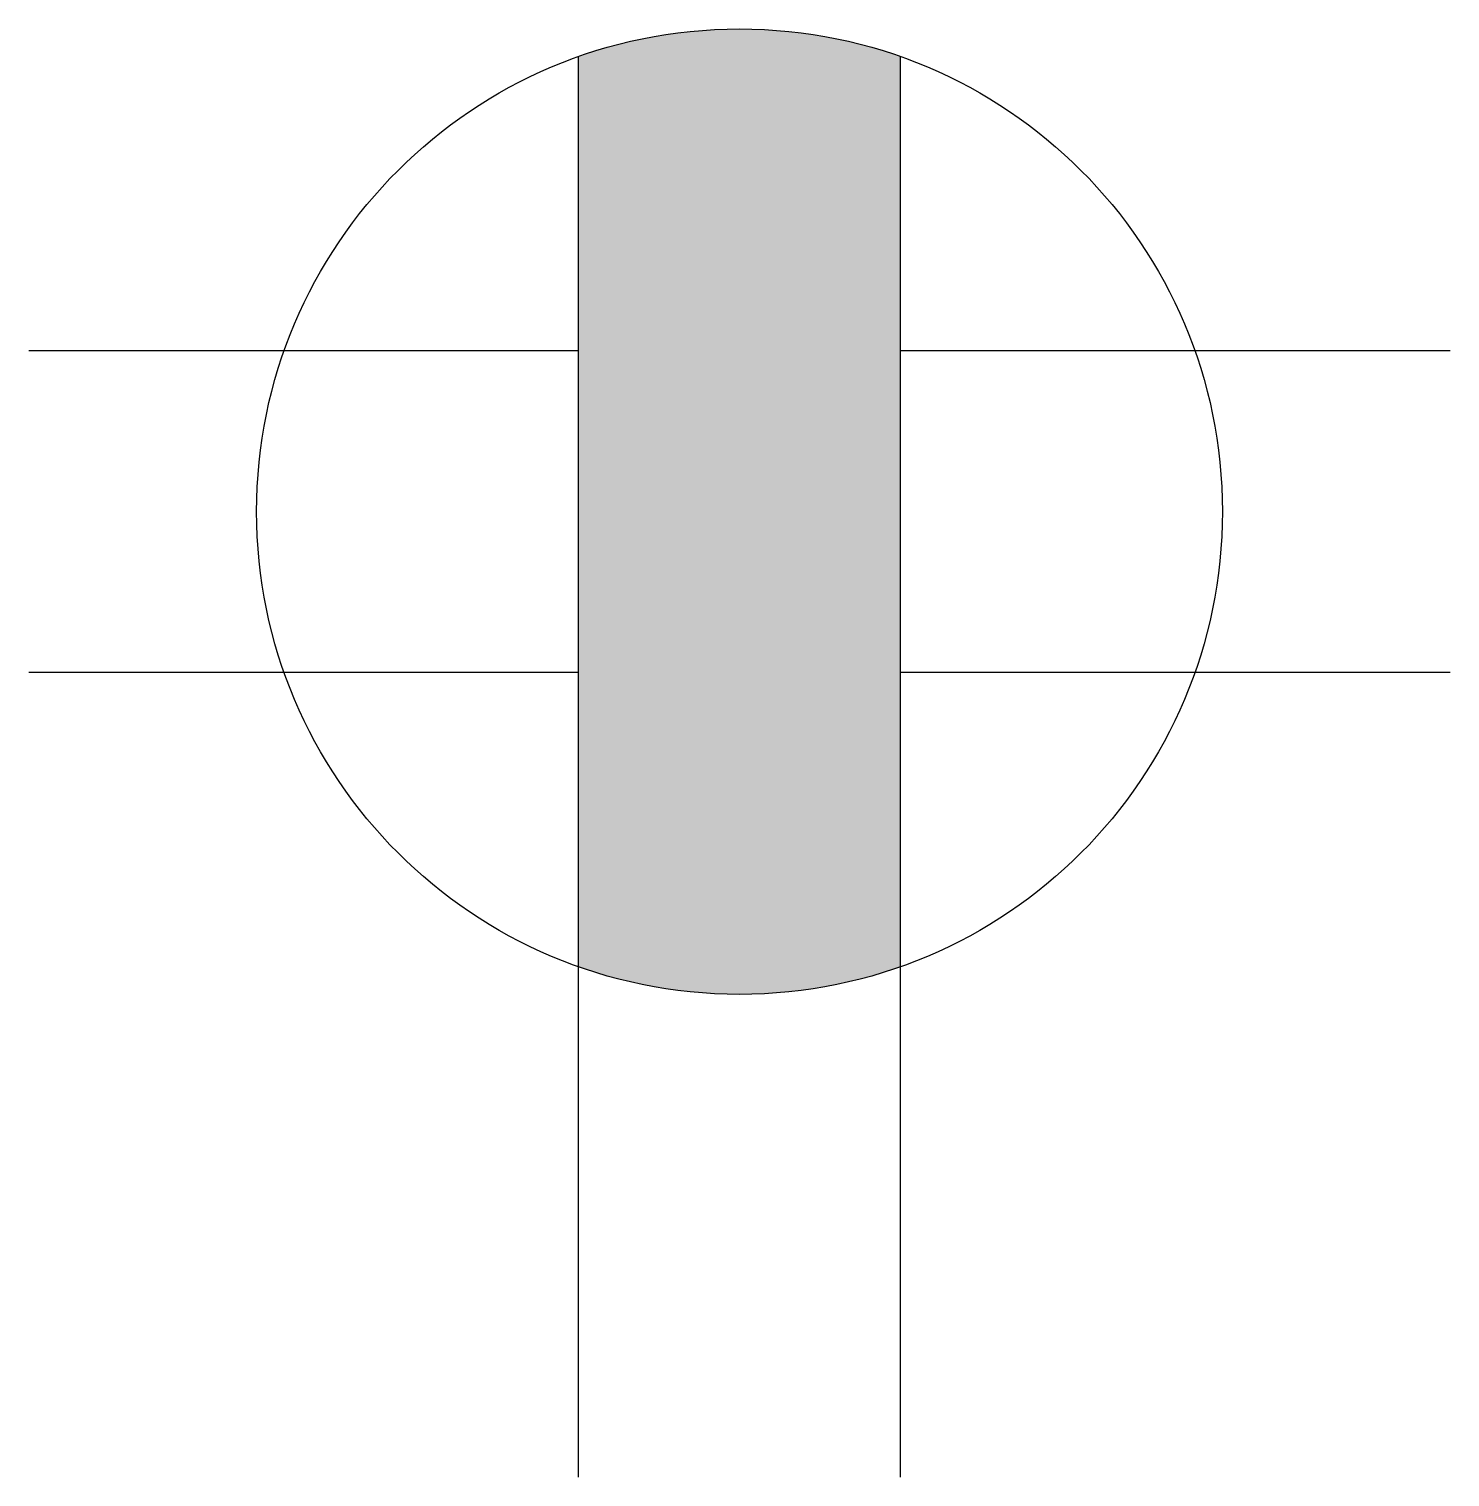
# Model space of a CAD drawing. Extents: x -0.092 to 0.092, y 0 to 0.187.
import ezdxf

# ---------------------------------------------------------------- set-up
doc = ezdxf.new("R2010")
doc.units = 0
doc.header["$MEASUREMENT"] = 0
doc.layers.get('0').update_dxf_attribs({"linetype": 'CONTINUOUS'})

msp = doc.modelspace()

# ---------------------------------------------------------------- hatches: boundary and pattern name
msp.add_hatch(color=256).paths.add_polyline_path([(0.02083, 0.18393, 0.171573), (-0.02083, 0.18393), (-0.02083, 0.06607, 0.171573), (0.02083, 0.06607)])

# ---------------------------------------------------------------- linework, layer by layer
for p, q in [((-0.02083, 0), (-0.02083, 0.18393)), ((0.02083, 0), (0.02083, 0.18393)), ((-0.02083, 0.14583), (-0.09196, 0.14583)), ((0.09196, 0.14583), (0.02083, 0.14583)), ((-0.02083, 0.10417), (-0.09196, 0.10417)), ((0.09196, 0.10417), (0.02083, 0.10417))]:
    msp.add_line(p, q)
msp.add_circle((0, 0.125), 0.0625)

doc.saveas('drawing.dxf')
